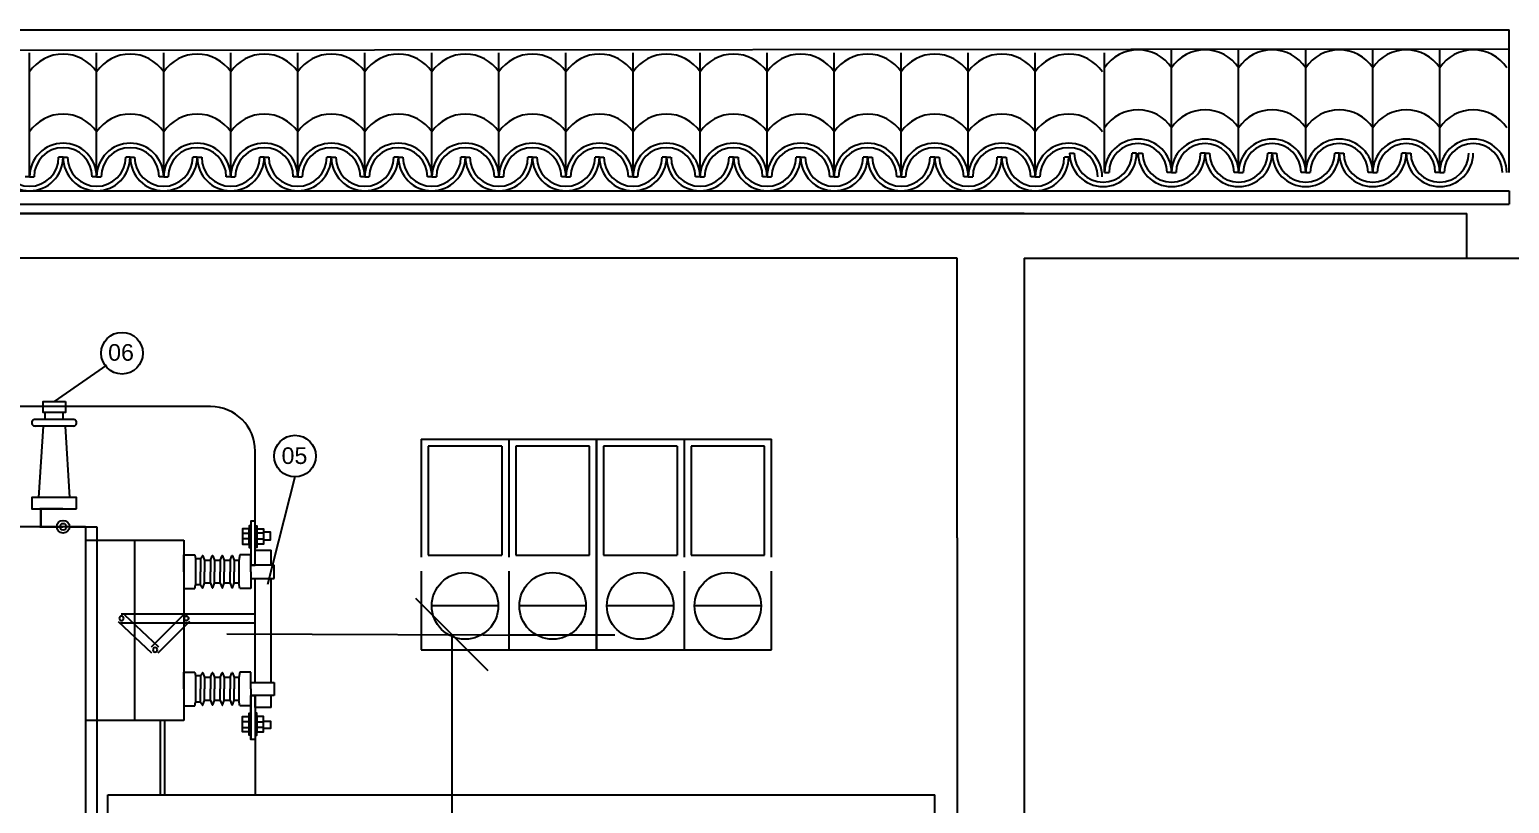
# Model space of a CAD drawing. Header units: metres. Extents: x 4188.7 to 4272.1, y 2012.8 to 2020.9.
# Drawn here: x 4219.6 to 4221.236, y 2016.994 to 2017.848 of the extents above; entities that cross this region are included whole.
import ezdxf

# ---------------------------------------------------------------- set-up
doc = ezdxf.new("R2010")
doc.units = ezdxf.units.M
doc.linetypes.add('DASHDOT', pattern=[25.4, 12.7, -6.35, 0, -6.35])
doc.linetypes.add('HIDDEN', pattern=[9.525, 6.35, -3.175])
for name, color, linetype in [('0E-Arquitetura', 1, 'Continuous'), ('0e-isolador', 2, 'Continuous'), ('0e-seccionadora', 4, 'Continuous'), ('0E-Vergalhão', 5, 'Continuous'), ('A-FORMATOINTERNO', 22, 'Continuous'), ('A-PARED', 7, 'Continuous'), ('A-TELHA', 9, 'Continuous'), ('E-ALTATENSAO', 5, 'Continuous'), ('E-ARQ-PORTAS', 11, 'Continuous'), ('E-CANALETA', 6, 'Continuous'), ('E-ISOLADORPEDESTAL', 4, 'Continuous'), ('JANELA', 7, 'Continuous'), ('MALHA-DE-TERRA', 7, 'Continuous')]:
    doc.layers.add(name, color=color, linetype=linetype)
doc.styles.add('arial', font='arial.ttf')
doc.styles.get("Standard").update_dxf_attribs({"font": 'arial.ttf'})
doc.dimstyles.get("Standard").update_dxf_attribs({"dimtxt": 0.03, "dimasz": 0.08, "dimexe": 0.18, "dimexo": 0.0625, "dimgap": 0.0035, "dimtad": 0, "dimtih": 1, "dimtoh": 1, "dimdec": 4, "dimzin": 0, "dimdsep": 46, "dimtxsty": 'Standard', "dimblk": 'OBLIQUE', "dimcen": 0.05, "dimadec": 0, "dimazin": 0, "dimtfac": 1, "dimtdec": 4, "dimtofl": 0, "dimtmove": 0, "dimatfit": 3, "dimldrblk": 'OBLIQUE', "dimfxl": 1, "dimtolj": 1, "dimtzin": 0, "dimarcsym": 0})

# ---------------------------------------------------------------- blocks, each defined once
blk = doc.blocks.new('_OBLIQUE')
at = {"color": 0, "linetype": 'ByBlock'}
blk.add_line((-0.5, -0.5), (0.5, 0.5), dxfattribs=at)
blk = doc.blocks.new('*D53')
at = {"color": 0, "lineweight": -2, "transparency": 16777216}
for p, q in [((4220.0667, 2017.1799), (4220.0667, 2016.6652)), ((4220.1292, 2017.1799), (4220.2467, 2017.1799)), ((4220.0667, 2016.1135), (4220.0667, 2016.6281)), ((4220.1292, 2016.1135), (4220.2467, 2016.1135))]:
    blk.add_line(p, q, dxfattribs=at)
at = {"color": 0, "lineweight": -2, "transparency": 16777216, "xscale": 0.08, "yscale": 0.08, "zscale": 0.08}
for p, rotation in [((4220.0667, 2017.1799), 90), ((4220.0667, 2016.1135), 270)]:
    blk.add_blockref('_OBLIQUE', p, dxfattribs=dict(at, rotation=rotation))
at = {"color": 0, "transparency": 16777216, "insert": (4220.0667, 2016.6467), "char_height": 0.03, "attachment_point": 5}
blk.add_mtext('\\A1;2.17', dxfattribs=at)
blk = doc.blocks.new('*D55')
at = {"color": 0, "lineweight": -2, "transparency": 16777216}
for p, q in [((4220.7617, 2017.5956), (4221.6886, 2017.5956)), ((4221.5086, 2017.5956), (4221.5086, 2016.8734)), ((4221.5086, 2016.1135), (4221.5086, 2016.8357)), ((4220.7617, 2016.1135), (4221.6886, 2016.1135))]:
    blk.add_line(p, q, dxfattribs=at)
at = {"color": 0, "lineweight": -2, "transparency": 16777216, "xscale": 0.08, "yscale": 0.08, "zscale": 0.08}
for p, rotation in [((4221.5086, 2017.5956), 90), ((4221.5086, 2016.1135), 270)]:
    blk.add_blockref('_OBLIQUE', p, dxfattribs=dict(at, rotation=rotation))
at = {"color": 0, "transparency": 16777216, "insert": (4221.5086, 2016.8545), "char_height": 0.03, "attachment_point": 5}
blk.add_mtext('\\A1;3.00', dxfattribs=at)

msp = doc.modelspace()

# ---------------------------------------------------------------- linework, layer by layer
for p, q in [((4220.69916, 2017.64501), (4221.18861, 2017.64501)), ((4221.18861, 2017.5956), (4221.18861, 2017.64501)), ((4220.62528, 2017.28678), (4220.62505, 2017.5956)), ((4220.69916, 2017.5956), (4221.18861, 2017.5956)), ((4220.69916, 2017.5956), (4220.69916, 2016.11346)), ((4220.62528, 2017.28678), (4220.62528, 2016.11346)), ((4219.81776, 2017.18076), (4220.19558, 2017.17938))]:
    msp.add_line(p, q)
at = {"color": 7}
for p, q in [((4219.68483, 2017.47757), (4219.62708, 2017.43751)), ((4219.89324, 2017.35416), (4219.86287, 2017.23528))]:
    msp.add_line(p, q, dxfattribs=at)
at = {"layer": '0E-Arquitetura', "color": 1}
for p, q in [((4219.68636, 2016.85453), (4219.68636, 2017.00306)), ((4219.68636, 2016.11422), (4219.68636, 2017.00306)), ((4219.68636, 2017.00306), (4220.60035, 2017.00306)), ((4220.60035, 2016.11422), (4220.60035, 2017.00306))]:
    msp.add_line(p, q, dxfattribs=at)
at = {"layer": '0e-isolador'}
for p, q in [((4219.66166, 2017.28429), (4219.716, 2017.28429)), ((4219.716, 2017.28429), (4219.77035, 2017.28429)), ((4219.716, 2017.28429), (4219.716, 2017.08516)), ((4219.77035, 2017.28429), (4219.77035, 2017.08516)), ((4219.77035, 2017.24945), (4219.77035, 2017.26798)), ((4219.77035, 2017.24945), (4219.77035, 2017.26798)), ((4219.77035, 2017.26798), (4219.7827, 2017.26798)), ((4219.7827, 2017.26798), (4219.78343, 2017.26388)), ((4219.78894, 2017.26388), (4219.79093, 2017.2671)), ((4219.79139, 2017.2671), (4219.79338, 2017.26205)), ((4219.79981, 2017.26205), (4219.8018, 2017.2671)), ((4219.80226, 2017.2671), (4219.80425, 2017.26205)), ((4219.81068, 2017.26205), (4219.81267, 2017.2671)), ((4219.81313, 2017.2671), (4219.81512, 2017.26205)), ((4219.82155, 2017.26205), (4219.82354, 2017.2671)), ((4219.824, 2017.2671), (4219.82599, 2017.26205)), ((4219.83211, 2017.26798), (4219.83105, 2017.26205)), ((4219.84446, 2017.26798), (4219.83211, 2017.26798)), ((4219.84446, 2017.24945), (4219.84446, 2017.26798)), ((4219.84929, 2017.27335), (4219.86693, 2017.27335)), ((4219.84929, 2017.25675), (4219.84929, 2017.27335)), ((4219.86693, 2017.25675), (4219.86693, 2017.27335)), ((4219.78343, 2017.26388), (4219.78343, 2017.23503)), ((4219.78894, 2017.26388), (4219.78343, 2017.26388)), ((4219.78894, 2017.26388), (4219.78894, 2017.24945)), ((4219.79338, 2017.26205), (4219.79338, 2017.24945)), ((4219.79981, 2017.26205), (4219.79338, 2017.26205)), ((4219.79981, 2017.26205), (4219.79981, 2017.24945)), ((4219.80425, 2017.26205), (4219.80425, 2017.24945)), ((4219.81068, 2017.26205), (4219.80425, 2017.26205)), ((4219.81068, 2017.26205), (4219.81068, 2017.24945)), ((4219.81512, 2017.26205), (4219.81512, 2017.24945)), ((4219.82155, 2017.26205), (4219.81512, 2017.26205)), ((4219.82155, 2017.26205), (4219.82155, 2017.24945)), ((4219.82599, 2017.26205), (4219.82599, 2017.24945)), ((4219.83105, 2017.26205), (4219.82599, 2017.26205)), ((4219.83105, 2017.26205), (4219.83105, 2017.23686)), ((4219.87026, 2017.25675), (4219.84446, 2017.25675)), ((4219.87026, 2017.24216), (4219.87026, 2017.25675)), ((4219.77035, 2017.24945), (4219.77035, 2017.23093)), ((4219.77035, 2017.24945), (4219.77035, 2017.23093)), ((4219.7827, 2017.23093), (4219.78343, 2017.23503)), ((4219.78894, 2017.23503), (4219.78343, 2017.23503)), ((4219.78894, 2017.23503), (4219.78894, 2017.24945)), ((4219.78894, 2017.23503), (4219.79093, 2017.23181)), ((4219.79139, 2017.23181), (4219.79338, 2017.23686)), ((4219.79338, 2017.23686), (4219.79338, 2017.24945)), ((4219.79981, 2017.23686), (4219.79338, 2017.23686)), ((4219.79981, 2017.23686), (4219.79981, 2017.24945)), ((4219.79981, 2017.23686), (4219.8018, 2017.23181)), ((4219.80226, 2017.23181), (4219.80425, 2017.23686)), ((4219.80425, 2017.23686), (4219.80425, 2017.24945)), ((4219.81068, 2017.23686), (4219.80425, 2017.23686)), ((4219.81068, 2017.23686), (4219.81068, 2017.24945)), ((4219.81068, 2017.23686), (4219.81267, 2017.23181)), ((4219.81313, 2017.23181), (4219.81512, 2017.23686)), ((4219.81512, 2017.23686), (4219.81512, 2017.24945)), ((4219.82155, 2017.23686), (4219.81512, 2017.23686)), ((4219.82155, 2017.23686), (4219.82155, 2017.24945)), ((4219.82155, 2017.23686), (4219.82354, 2017.23181)), ((4219.824, 2017.23181), (4219.82599, 2017.23686)), ((4219.82599, 2017.23686), (4219.82599, 2017.24945)), ((4219.83105, 2017.23686), (4219.82599, 2017.23686)), ((4219.83211, 2017.23093), (4219.83105, 2017.23686)), ((4219.84446, 2017.24945), (4219.84446, 2017.23093)), ((4219.84446, 2017.24216), (4219.87026, 2017.24216)), ((4219.84929, 2017.12729), (4219.84929, 2017.24216)), ((4219.86693, 2017.12729), (4219.86693, 2017.24216)), ((4219.77035, 2017.23093), (4219.7827, 2017.23093)), ((4219.84446, 2017.23093), (4219.83211, 2017.23093)), ((4219.77035, 2017.12), (4219.77035, 2017.13852)), ((4219.77035, 2017.12), (4219.77035, 2017.13852)), ((4219.77035, 2017.13852), (4219.7827, 2017.13852)), ((4219.7827, 2017.13852), (4219.78343, 2017.13442)), ((4219.78894, 2017.13442), (4219.79093, 2017.13764)), ((4219.79139, 2017.13764), (4219.79338, 2017.13259)), ((4219.79981, 2017.13259), (4219.8018, 2017.13764)), ((4219.80226, 2017.13764), (4219.80425, 2017.13259)), ((4219.81068, 2017.13259), (4219.81267, 2017.13764)), ((4219.81313, 2017.13764), (4219.81512, 2017.13259)), ((4219.82155, 2017.13259), (4219.82354, 2017.13764)), ((4219.824, 2017.13764), (4219.82599, 2017.13259)), ((4219.83211, 2017.13852), (4219.83105, 2017.13259)), ((4219.84446, 2017.13852), (4219.83211, 2017.13852)), ((4219.84446, 2017.12), (4219.84446, 2017.13852)), ((4219.77035, 2017.12), (4219.77035, 2017.10147)), ((4219.77035, 2017.12), (4219.77035, 2017.10147)), ((4219.78894, 2017.13442), (4219.78343, 2017.13442)), ((4219.78343, 2017.13442), (4219.78343, 2017.10557)), ((4219.78894, 2017.13442), (4219.78894, 2017.12)), ((4219.78894, 2017.10557), (4219.78894, 2017.12)), ((4219.79338, 2017.13259), (4219.79338, 2017.12)), ((4219.79981, 2017.13259), (4219.79338, 2017.13259)), ((4219.79338, 2017.1074), (4219.79338, 2017.12)), ((4219.79981, 2017.13259), (4219.79981, 2017.12)), ((4219.79981, 2017.1074), (4219.79981, 2017.12)), ((4219.80425, 2017.13259), (4219.80425, 2017.12)), ((4219.81068, 2017.13259), (4219.80425, 2017.13259)), ((4219.80425, 2017.1074), (4219.80425, 2017.12)), ((4219.81068, 2017.13259), (4219.81068, 2017.12)), ((4219.81068, 2017.1074), (4219.81068, 2017.12)), ((4219.82155, 2017.13259), (4219.81512, 2017.13259)), ((4219.81512, 2017.13259), (4219.81512, 2017.12)), ((4219.81512, 2017.1074), (4219.81512, 2017.12)), ((4219.82155, 2017.13259), (4219.82155, 2017.12)), ((4219.82155, 2017.1074), (4219.82155, 2017.12)), ((4219.82599, 2017.13259), (4219.82599, 2017.12)), ((4219.83105, 2017.13259), (4219.82599, 2017.13259)), ((4219.82599, 2017.1074), (4219.82599, 2017.12)), ((4219.83105, 2017.13259), (4219.83105, 2017.1074)), ((4219.84446, 2017.12729), (4219.87026, 2017.12729)), ((4219.84446, 2017.12), (4219.84446, 2017.10147)), ((4219.87026, 2017.12729), (4219.87026, 2017.1127)), ((4219.7827, 2017.10147), (4219.78343, 2017.10557)), ((4219.78894, 2017.10557), (4219.78343, 2017.10557)), ((4219.78894, 2017.10557), (4219.79093, 2017.10235)), ((4219.79139, 2017.10235), (4219.79338, 2017.1074)), ((4219.79981, 2017.1074), (4219.79338, 2017.1074)), ((4219.79981, 2017.1074), (4219.8018, 2017.10235)), ((4219.80226, 2017.10235), (4219.80425, 2017.1074)), ((4219.81068, 2017.1074), (4219.80425, 2017.1074)), ((4219.81068, 2017.1074), (4219.81267, 2017.10235)), ((4219.81313, 2017.10235), (4219.81512, 2017.1074)), ((4219.82155, 2017.1074), (4219.81512, 2017.1074)), ((4219.82155, 2017.1074), (4219.82354, 2017.10235)), ((4219.824, 2017.10235), (4219.82599, 2017.1074)), ((4219.83105, 2017.1074), (4219.82599, 2017.1074)), ((4219.83211, 2017.10147), (4219.83105, 2017.1074)), ((4219.87026, 2017.1127), (4219.84446, 2017.1127)), ((4219.84929, 2017.09938), (4219.84929, 2017.1127)), ((4219.86693, 2017.09938), (4219.86693, 2017.1127)), ((4219.77035, 2017.10147), (4219.7827, 2017.10147)), ((4219.84446, 2017.10147), (4219.83211, 2017.10147)), ((4219.86693, 2017.09938), (4219.84929, 2017.09938)), ((4219.77035, 2017.08516), (4219.66166, 2017.08516)), ((4219.7446, 2017.00306), (4219.7446, 2017.08516)), ((4219.74954, 2017.00306), (4219.74954, 2017.08516))]:
    msp.add_line(p, q, dxfattribs=at)
at = {"layer": '0e-isolador', "linetype": 'Continuous'}
for p, q in [((4219.73465, 2017.1665), (4219.77069, 2017.20268)), ((4219.74204, 2017.1599), (4219.77698, 2017.19483))]:
    msp.add_line(p, q, dxfattribs=at)
at = {"layer": '0e-isolador'}
for points in [[(4219.84446, 2017.3003), (4219.84261, 2017.3003), (4219.84261, 2017.27631), (4219.84446, 2017.27631)], [(4219.84446, 2017.25675), (4219.8493, 2017.25675), (4219.8493, 2017.3054), (4219.84446, 2017.3054)], [(4219.84933, 2017.3003), (4219.85118, 2017.3003), (4219.85118, 2017.27631), (4219.84933, 2017.27631)], [(4219.84261, 2017.29684), (4219.83522, 2017.29684), (4219.83522, 2017.28), (4219.84261, 2017.28)], [(4219.85118, 2017.29684), (4219.85857, 2017.29684), (4219.85857, 2017.28), (4219.85118, 2017.28)], [(4219.85862, 2017.28485), (4219.86625, 2017.28485), (4219.86625, 2017.29315), (4219.85862, 2017.29315)], [(4219.84446, 2017.1127), (4219.8493, 2017.1127), (4219.8493, 2017.06405), (4219.84446, 2017.06405)], [(4219.84261, 2017.07261), (4219.83522, 2017.07261), (4219.83522, 2017.08944), (4219.84261, 2017.08944)], [(4219.84446, 2017.06915), (4219.84261, 2017.06915), (4219.84261, 2017.09313), (4219.84446, 2017.09313)], [(4219.84933, 2017.06915), (4219.85118, 2017.06915), (4219.85118, 2017.09313), (4219.84933, 2017.09313)], [(4219.85118, 2017.07261), (4219.85857, 2017.07261), (4219.85857, 2017.08944), (4219.85118, 2017.08944)], [(4219.85862, 2017.0846), (4219.86625, 2017.0846), (4219.86625, 2017.0763), (4219.85862, 2017.0763)]]:
    msp.add_lwpolyline(points, close=True, dxfattribs=at)
for points in [[(4219.83522, 2017.292), (4219.84261, 2017.292), (4219.84261, 2017.28577), (4219.83522, 2017.28577)], [(4219.85857, 2017.292), (4219.85118, 2017.292), (4219.85118, 2017.28577), (4219.85857, 2017.28577)], [(4219.84446, 2017.1127), (4219.84446, 2017.06405)], [(4219.8494, 2017.1127), (4219.8494, 2017.06405)], [(4219.83522, 2017.07745), (4219.84261, 2017.07745), (4219.84261, 2017.08368), (4219.83522, 2017.08368)], [(4219.85857, 2017.07745), (4219.85118, 2017.07745), (4219.85118, 2017.08368), (4219.85857, 2017.08368)]]:
    msp.add_lwpolyline(points, dxfattribs=at)
for centre, start, end in [((4219.79116, 2017.267), 23.16005, 156.83995), ((4219.80203, 2017.267), 23.16005, 156.83995), ((4219.8129, 2017.267), 23.16005, 156.83995), ((4219.82377, 2017.267), 23.16005, 156.83995), ((4219.79116, 2017.23191), 203.16005, 336.83995), ((4219.80203, 2017.23191), 203.16005, 336.83995), ((4219.8129, 2017.23191), 203.16005, 336.83995), ((4219.82377, 2017.23191), 203.16005, 336.83995), ((4219.79116, 2017.13754), 23.16005, 156.83995), ((4219.80203, 2017.13754), 23.16005, 156.83995), ((4219.8129, 2017.13754), 23.16005, 156.83995), ((4219.82377, 2017.13754), 23.16005, 156.83995), ((4219.79116, 2017.10245), 203.16005, 336.83995), ((4219.80203, 2017.10245), 203.16005, 336.83995), ((4219.8129, 2017.10245), 203.16005, 336.83995), ((4219.82377, 2017.10245), 203.16005, 336.83995)]:
    msp.add_arc(centre, 0.000247, start, end, dxfattribs=at)
at = {"layer": '0e-seccionadora', "color": 2, "linetype": 'HIDDEN', "ltscale": 0.05}
for p, q in [((4219.70105, 2017.20309), (4219.84929, 2017.20309)), ((4219.7049, 2017.20205), (4219.74236, 2017.16666)), ((4219.69797, 2017.19466), (4219.7347, 2017.15994)), ((4219.70056, 2017.19297), (4219.84929, 2017.19297))]:
    msp.add_line(p, q, dxfattribs=at)
at = {"layer": '0e-seccionadora'}
msp.add_circle((4219.77314, 2017.19806), 0.00247, dxfattribs=at)
at = {"layer": '0e-seccionadora', "linetype": 'Continuous'}
for centre, start, end in [((4219.70148, 2017.19794), 0, 180), ((4219.70148, 2017.19794), 180, 0), ((4219.77314, 2017.19806), 0, 180), ((4219.77314, 2017.19806), 180, 0), ((4219.73865, 2017.16324), 0, 180), ((4219.73865, 2017.16324), 180, 0)]:
    msp.add_arc(centre, 0.00247, start, end, dxfattribs=at)
at = {"layer": '0E-Vergalhão'}
msp.add_line((4219.8493, 2017.29332), (4219.8493, 2017.38255), dxfattribs=at)
at = {"layer": 'A-FORMATOINTERNO', "ltscale": 10}
for radius in [0.00706, 0.00371]:
    msp.add_circle((4219.63696, 2017.29917), radius, dxfattribs=at)
at = {"layer": 'A-PARED'}
for p, q in [((4220.69916, 2017.64501), (4216.0798, 2017.64501)), ((4217.54161, 2017.64501), (4220.69916, 2017.64501)), ((4220.62505, 2017.5956), (4217.80898, 2017.5956)), ((4220.62505, 2017.5956), (4217.80898, 2017.5956)), ((4220.69916, 2017.5956), (4220.69939, 2017.28678)), ((4219.66166, 2017.29917), (4219.58755, 2017.29917)), ((4219.66166, 2017.29917), (4219.66166, 2016.11346)), ((4220.69916, 2017.12489), (4220.69916, 2016.11346))]:
    msp.add_line(p, q, dxfattribs=at)
at = {"layer": 'A-TELHA'}
for p, q in [((4220.86217, 2017.69021), (4220.86217, 2017.82703)), ((4220.93628, 2017.69021), (4220.93628, 2017.82703)), ((4221.01039, 2017.69021), (4221.01039, 2017.82703)), ((4221.0845, 2017.69021), (4221.0845, 2017.82703)), ((4221.1586, 2017.69021), (4221.1586, 2017.82703)), ((4221.23516, 2017.69021), (4221.23516, 2017.82703)), ((4219.5999, 2017.68564), (4219.5999, 2017.82245)), ((4219.67401, 2017.68564), (4219.67401, 2017.82245)), ((4219.74812, 2017.68564), (4219.74812, 2017.82245)), ((4219.82223, 2017.68564), (4219.82223, 2017.82245)), ((4219.89633, 2017.68564), (4219.89633, 2017.82245)), ((4219.97044, 2017.68564), (4219.97044, 2017.82245)), ((4220.04455, 2017.68564), (4220.04455, 2017.82245)), ((4220.11865, 2017.68564), (4220.11865, 2017.82245)), ((4220.19276, 2017.68564), (4220.19276, 2017.82245)), ((4220.26687, 2017.68564), (4220.26687, 2017.82245)), ((4220.34098, 2017.68564), (4220.34098, 2017.82245)), ((4220.41508, 2017.68564), (4220.41508, 2017.82245)), ((4220.48919, 2017.68564), (4220.48919, 2017.82245)), ((4220.5633, 2017.68564), (4220.5633, 2017.82245)), ((4220.63741, 2017.68564), (4220.63741, 2017.82245)), ((4220.71151, 2017.68564), (4220.71151, 2017.82245)), ((4220.78807, 2017.69021), (4220.78807, 2017.82245)), ((4220.74946, 2017.71182), (4220.7544, 2017.71182)), ((4220.82357, 2017.71182), (4220.81863, 2017.71182)), ((4220.82512, 2017.71182), (4220.83006, 2017.71182)), ((4220.89923, 2017.71182), (4220.89429, 2017.71182)), ((4220.89923, 2017.71182), (4220.90417, 2017.71182)), ((4220.97334, 2017.71182), (4220.96839, 2017.71182)), ((4220.97334, 2017.71182), (4220.97828, 2017.71182)), ((4221.04744, 2017.71182), (4221.0425, 2017.71182)), ((4221.04744, 2017.71182), (4221.05238, 2017.71182)), ((4221.12155, 2017.71182), (4221.11661, 2017.71182)), ((4221.12155, 2017.71182), (4221.12649, 2017.71182)), ((4219.63696, 2017.70725), (4219.63202, 2017.70725)), ((4219.63696, 2017.70725), (4219.6419, 2017.70725)), ((4219.71106, 2017.70725), (4219.70612, 2017.70725)), ((4219.71106, 2017.70725), (4219.716, 2017.70725)), ((4219.78517, 2017.70725), (4219.78023, 2017.70725)), ((4219.78517, 2017.70725), (4219.79011, 2017.70725)), ((4219.85928, 2017.70725), (4219.85434, 2017.70725)), ((4219.85928, 2017.70725), (4219.86422, 2017.70725)), ((4219.93339, 2017.70725), (4219.92845, 2017.70725)), ((4219.93339, 2017.70725), (4219.93833, 2017.70725)), ((4220.00749, 2017.70725), (4220.00255, 2017.70725)), ((4220.00749, 2017.70725), (4220.01243, 2017.70725)), ((4220.0816, 2017.70725), (4220.07666, 2017.70725)), ((4220.0816, 2017.70725), (4220.08654, 2017.70725)), ((4220.15571, 2017.70725), (4220.15077, 2017.70725)), ((4220.15571, 2017.70725), (4220.16065, 2017.70725)), ((4220.22982, 2017.70725), (4220.22488, 2017.70725)), ((4220.22982, 2017.70725), (4220.23476, 2017.70725)), ((4220.30392, 2017.70725), (4220.29898, 2017.70725)), ((4220.30392, 2017.70725), (4220.30886, 2017.70725)), ((4220.37803, 2017.70725), (4220.37309, 2017.70725)), ((4220.37803, 2017.70725), (4220.38297, 2017.70725)), ((4220.45214, 2017.70725), (4220.4472, 2017.70725)), ((4220.45214, 2017.70725), (4220.45708, 2017.70725)), ((4220.52625, 2017.70725), (4220.5213, 2017.70725)), ((4220.52625, 2017.70725), (4220.53119, 2017.70725)), ((4220.60035, 2017.70725), (4220.59541, 2017.70725)), ((4220.60035, 2017.70725), (4220.60529, 2017.70725)), ((4220.67446, 2017.70725), (4220.66952, 2017.70725)), ((4220.67446, 2017.70725), (4220.6794, 2017.70725)), ((4220.74857, 2017.70725), (4220.74363, 2017.70725)), ((4219.5999, 2017.68564), (4219.59496, 2017.68564)), ((4219.5999, 2017.68564), (4219.60484, 2017.68564)), ((4219.67401, 2017.68564), (4219.66907, 2017.68564)), ((4219.67401, 2017.68564), (4219.67895, 2017.68564)), ((4219.74812, 2017.68564), (4219.74318, 2017.68564)), ((4219.74812, 2017.68564), (4219.75306, 2017.68564)), ((4219.82223, 2017.68564), (4219.81728, 2017.68564)), ((4219.82223, 2017.68564), (4219.82717, 2017.68564)), ((4219.89633, 2017.68564), (4219.89139, 2017.68564)), ((4219.89633, 2017.68564), (4219.90127, 2017.68564)), ((4219.97044, 2017.68564), (4219.9655, 2017.68564)), ((4219.97044, 2017.68564), (4219.97538, 2017.68564)), ((4220.04455, 2017.68564), (4220.03961, 2017.68564)), ((4220.04455, 2017.68564), (4220.04949, 2017.68564)), ((4220.11371, 2017.68564), (4220.1236, 2017.68564)), ((4220.19276, 2017.68564), (4220.18782, 2017.68564)), ((4220.19276, 2017.68564), (4220.1977, 2017.68564)), ((4220.26687, 2017.68564), (4220.26193, 2017.68564)), ((4220.26687, 2017.68564), (4220.27181, 2017.68564)), ((4220.34098, 2017.68564), (4220.33604, 2017.68564)), ((4220.34098, 2017.68564), (4220.34592, 2017.68564)), ((4220.41508, 2017.68564), (4220.41014, 2017.68564)), ((4220.41508, 2017.68564), (4220.42002, 2017.68564)), ((4220.48919, 2017.68564), (4220.48425, 2017.68564)), ((4220.48919, 2017.68564), (4220.49413, 2017.68564)), ((4220.5633, 2017.68564), (4220.55836, 2017.68564)), ((4220.5633, 2017.68564), (4220.56824, 2017.68564)), ((4220.63741, 2017.68564), (4220.63247, 2017.68564)), ((4220.63741, 2017.68564), (4220.64235, 2017.68564)), ((4220.71151, 2017.68564), (4220.70657, 2017.68564)), ((4220.71151, 2017.68564), (4220.71645, 2017.68564)), ((4220.78807, 2017.69021), (4220.79301, 2017.69021)), ((4220.86217, 2017.69021), (4220.85723, 2017.69021)), ((4220.86217, 2017.69021), (4220.86711, 2017.69021)), ((4220.93628, 2017.69021), (4220.93134, 2017.69021)), ((4220.93628, 2017.69021), (4220.94122, 2017.69021)), ((4221.01039, 2017.69021), (4221.00545, 2017.69021)), ((4221.01039, 2017.69021), (4221.01533, 2017.69021)), ((4221.0845, 2017.69021), (4221.07956, 2017.69021)), ((4221.0845, 2017.69021), (4221.08944, 2017.69021)), ((4221.1586, 2017.69021), (4221.15366, 2017.69021)), ((4221.1586, 2017.69021), (4221.16354, 2017.69021))]:
    msp.add_line(p, q, dxfattribs=at)
for centre, radius, start, end in [((4220.82512, 2017.78115), 0.04462, 33.85503, 146.14497), ((4220.89923, 2017.78115), 0.04462, 33.85503, 146.14497), ((4220.97334, 2017.78115), 0.04462, 33.85503, 146.14497), ((4221.04744, 2017.78115), 0.04462, 33.85503, 146.14497), ((4221.12155, 2017.78115), 0.04462, 33.85503, 146.14497), ((4221.19566, 2017.78115), 0.04462, 33.85503, 146.14497), ((4219.63696, 2017.77657), 0.04462, 33.85503, 146.14497), ((4219.71106, 2017.77657), 0.04462, 33.85503, 146.14497), ((4219.78517, 2017.77657), 0.04462, 33.85503, 146.14497), ((4219.85928, 2017.77657), 0.04462, 33.85503, 146.14497), ((4219.93339, 2017.77657), 0.04462, 33.85503, 146.14497), ((4220.00749, 2017.77657), 0.04462, 33.85503, 146.14497), ((4220.0816, 2017.77657), 0.04462, 33.85503, 146.14497), ((4220.15571, 2017.77657), 0.04462, 33.85503, 146.14497), ((4220.22982, 2017.77657), 0.04462, 33.85503, 146.14497), ((4220.30392, 2017.77657), 0.04462, 33.85503, 146.14497), ((4220.37803, 2017.77657), 0.04462, 33.85503, 146.14497), ((4220.45214, 2017.77657), 0.04462, 33.85503, 146.14497), ((4220.52625, 2017.77657), 0.04462, 33.85503, 146.14497), ((4220.60035, 2017.77657), 0.04462, 33.85503, 146.14497), ((4220.67446, 2017.77657), 0.04462, 33.85503, 146.14497), ((4220.74857, 2017.77657), 0.04462, 33.85503, 146.14497), ((4220.82512, 2017.71489), 0.04462, 33.85503, 146.14497), ((4220.89923, 2017.71489), 0.04462, 33.85503, 146.14497), ((4220.97334, 2017.71489), 0.04462, 33.85503, 146.14497), ((4221.04744, 2017.71489), 0.04462, 33.85503, 146.14497), ((4221.12155, 2017.71489), 0.04462, 33.85503, 146.14497), ((4221.19566, 2017.71489), 0.04462, 33.85503, 146.14497), ((4219.63696, 2017.71032), 0.04462, 33.85503, 146.14497), ((4219.71106, 2017.71032), 0.04462, 33.85503, 146.14497), ((4219.78517, 2017.71032), 0.04462, 33.85503, 146.14497), ((4219.85928, 2017.71032), 0.04462, 33.85503, 146.14497), ((4219.93339, 2017.71032), 0.04462, 33.85503, 146.14497), ((4220.00749, 2017.71032), 0.04462, 33.85503, 146.14497), ((4220.0816, 2017.71032), 0.04462, 33.85503, 146.14497), ((4220.15571, 2017.71032), 0.04462, 33.85503, 146.14497), ((4220.22982, 2017.71032), 0.04462, 33.85503, 146.14497), ((4220.30392, 2017.71032), 0.04462, 33.85503, 146.14497), ((4220.37803, 2017.71032), 0.04462, 33.85503, 146.14497), ((4220.45214, 2017.71032), 0.04462, 33.85503, 146.14497), ((4220.52625, 2017.71032), 0.04462, 33.85503, 146.14497), ((4220.60035, 2017.71032), 0.04462, 33.85503, 146.14497), ((4220.67446, 2017.71032), 0.04462, 33.85503, 146.14497), ((4220.74857, 2017.71032), 0.04462, 33.85503, 146.14497), ((4220.82512, 2017.69021), 0.03705, 0, 180), ((4220.89923, 2017.69021), 0.03705, 0, 180), ((4220.97334, 2017.69021), 0.03705, 0, 180), ((4221.04744, 2017.69021), 0.03705, 0, 180), ((4221.12155, 2017.69021), 0.03705, 0, 180), ((4221.19566, 2017.69021), 0.03705, 0, 180), ((4219.63696, 2017.68564), 0.03705, 0, 180), ((4219.63696, 2017.68564), 0.03211, 0, 180), ((4219.71106, 2017.68564), 0.03705, 0, 180), ((4219.71106, 2017.68564), 0.03211, 0, 180), ((4219.78517, 2017.68564), 0.03705, 0, 180), ((4219.78517, 2017.68564), 0.03211, 0, 180), ((4219.85928, 2017.68564), 0.03705, 0, 180), ((4219.85928, 2017.68564), 0.03211, 0, 180), ((4219.93339, 2017.68564), 0.03705, 0, 180), ((4219.93339, 2017.68564), 0.03211, 0, 180), ((4220.00749, 2017.68564), 0.03705, 0, 180), ((4220.00749, 2017.68564), 0.03211, 0, 180), ((4220.0816, 2017.68564), 0.03705, 0, 180), ((4220.0816, 2017.68564), 0.03211, 0, 180), ((4220.15571, 2017.68564), 0.03705, 0, 180), ((4220.15571, 2017.68564), 0.03211, 0, 180), ((4220.22982, 2017.68564), 0.03705, 0, 180), ((4220.22982, 2017.68564), 0.03211, 0, 180), ((4220.30392, 2017.68564), 0.03705, 0, 180), ((4220.30392, 2017.68564), 0.03211, 0, 180), ((4220.37803, 2017.68564), 0.03705, 0, 180), ((4220.37803, 2017.68564), 0.03211, 0, 180), ((4220.45214, 2017.68564), 0.03705, 0, 180), ((4220.45214, 2017.68564), 0.03211, 0, 180), ((4220.52625, 2017.68564), 0.03705, 0, 180), ((4220.52625, 2017.68564), 0.03211, 0, 180), ((4220.60035, 2017.68564), 0.03705, 0, 180), ((4220.60035, 2017.68564), 0.03211, 0, 180), ((4220.67446, 2017.68564), 0.03705, 0, 180), ((4220.67446, 2017.68564), 0.03211, 0, 180), ((4220.74857, 2017.68564), 0.03705, 0, 180), ((4220.74857, 2017.68564), 0.03211, 0, 180), ((4220.78652, 2017.71182), 0.03705, 180, 360), ((4220.78652, 2017.71182), 0.03211, 180, 360), ((4220.82512, 2017.69021), 0.03211, 0, 180), ((4220.86217, 2017.71182), 0.03705, 180, 360), ((4220.86217, 2017.71182), 0.03211, 180, 360), ((4220.89923, 2017.69021), 0.03211, 0, 180), ((4220.93628, 2017.71182), 0.03705, 180, 360), ((4220.93628, 2017.71182), 0.03211, 180, 360), ((4220.97334, 2017.69021), 0.03211, 0, 180), ((4221.01039, 2017.71182), 0.03705, 180, 360), ((4221.01039, 2017.71182), 0.03211, 180, 360), ((4221.04744, 2017.69021), 0.03211, 0, 180), ((4221.0845, 2017.71182), 0.03705, 180, 360), ((4221.0845, 2017.71182), 0.03211, 180, 360), ((4221.12155, 2017.69021), 0.03211, 0, 180), ((4221.1586, 2017.71182), 0.03705, 180, 360), ((4221.1586, 2017.71182), 0.03211, 180, 360), ((4221.19566, 2017.69021), 0.03211, 0, 180), ((4219.5999, 2017.70725), 0.03705, 180, 360), ((4219.5999, 2017.70725), 0.03211, 180, 360), ((4219.67401, 2017.70725), 0.03705, 180, 360), ((4219.67401, 2017.70725), 0.03211, 180, 360), ((4219.74812, 2017.70725), 0.03705, 180, 360), ((4219.74812, 2017.70725), 0.03211, 180, 360), ((4219.82223, 2017.70725), 0.03705, 180, 360), ((4219.82223, 2017.70725), 0.03211, 180, 360), ((4219.89633, 2017.70725), 0.03705, 180, 360), ((4219.89633, 2017.70725), 0.03211, 180, 360), ((4219.97044, 2017.70725), 0.03705, 180, 360), ((4219.97044, 2017.70725), 0.03211, 180, 360), ((4220.04455, 2017.70725), 0.03705, 180, 360), ((4220.04455, 2017.70725), 0.03211, 180, 360), ((4220.11865, 2017.70725), 0.03705, 180, 360), ((4220.11865, 2017.70725), 0.03211, 180, 360), ((4220.19276, 2017.70725), 0.03705, 180, 360), ((4220.19276, 2017.70725), 0.03211, 180, 360), ((4220.26687, 2017.70725), 0.03705, 180, 360), ((4220.26687, 2017.70725), 0.03211, 180, 360), ((4220.34098, 2017.70725), 0.03705, 180, 360), ((4220.34098, 2017.70725), 0.03211, 180, 360), ((4220.41508, 2017.70725), 0.03705, 180, 360), ((4220.41508, 2017.70725), 0.03211, 180, 360), ((4220.48919, 2017.70725), 0.03705, 180, 360), ((4220.48919, 2017.70725), 0.03211, 180, 360), ((4220.5633, 2017.70725), 0.03705, 180, 360), ((4220.5633, 2017.70725), 0.03211, 180, 360), ((4220.63741, 2017.70725), 0.03705, 180, 360), ((4220.63741, 2017.70725), 0.03211, 180, 360), ((4220.71151, 2017.70725), 0.03705, 180, 360), ((4220.71151, 2017.70725), 0.03211, 180, 360)]:
    msp.add_arc(centre, radius, start, end, dxfattribs=at)
at = {"layer": 'E-ALTATENSAO'}
for p, q in [((4219.77576, 2017.43196), (4218.4673, 2017.43196)), ((4219.79989, 2017.43196), (4219.5048, 2017.43196)), ((4219.84935, 2017.0679), (4219.84935, 2017.00306)), ((4219.84935, 2017.0679), (4219.84935, 2017.00306))]:
    msp.add_line(p, q, dxfattribs=at)
msp.add_arc((4219.79989, 2017.38255), 0.0494, 0, 90, dxfattribs=at)
at = {"layer": 'E-ARQ-PORTAS', "ltscale": 10}
for p, q in [((4216.02225, 2017.84815), (4221.23516, 2017.84805)), ((4216.02225, 2017.82259), (4221.23516, 2017.82703)), ((4216.02225, 2017.67029), (4221.23516, 2017.6702)), ((4216.02225, 2017.65547), (4221.23516, 2017.65537))]:
    msp.add_line(p, q, dxfattribs=at)
at = {"layer": 'E-ARQ-PORTAS'}
for p, q in [((4221.23516, 2017.82703), (4221.23516, 2017.84805)), ((4221.23516, 2017.6702), (4221.23516, 2017.65537))]:
    msp.add_line(p, q, dxfattribs=at)
at = {"layer": 'E-CANALETA'}
for centre in [(4219.70208, 2017.49082), (4219.89324, 2017.37716)]:
    msp.add_circle(centre, 0.023, dxfattribs=at)
at = {"layer": 'E-ISOLADORPEDESTAL'}
for p, q in [((4219.64832, 2017.41775), (4219.60583, 2017.41775)), ((4219.61719, 2017.41775), (4219.61719, 2017.42516)), ((4219.63696, 2017.41775), (4219.63696, 2017.42516)), ((4219.64832, 2017.41034), (4219.60583, 2017.41034)), ((4219.61472, 2017.41034), (4219.60978, 2017.33129)), ((4219.64437, 2017.33129), (4219.63943, 2017.41034))]:
    msp.add_line(p, q, dxfattribs=at)
for points in [[(4219.63943, 2017.43751), (4219.63943, 2017.42516), (4219.61472, 2017.42516), (4219.61472, 2017.43751)], [(4219.65178, 2017.31894), (4219.65178, 2017.33129), (4219.60237, 2017.33129), (4219.60237, 2017.31894)]]:
    msp.add_lwpolyline(points, close=True, dxfattribs=at)
at = {"layer": 'E-ISOLADORPEDESTAL', "const_width": 0.00247}
msp.add_lwpolyline([(4219.63696, 2017.31894), (4219.61225, 2017.31894), (4219.61225, 2017.29917), (4219.63696, 2017.29917)], dxfattribs=at)
at = {"layer": 'E-ISOLADORPEDESTAL'}
for centre, start, end in [((4219.60609, 2017.41404), 86.00914, 273.99086), ((4219.64806, 2017.41404), 266.00914, 93.99086)]:
    msp.add_arc(centre, 0.00371, start, end, dxfattribs=at)
at = {"layer": 'JANELA', "linetype": 'HIDDEN', "ltscale": 0.5}
for p, q in [((4220.03278, 2017.39571), (4220.03278, 2017.26545)), ((4220.03278, 2017.39571), (4220.42012, 2017.39571)), ((4220.04053, 2017.38797), (4220.04053, 2017.26789)), ((4220.12187, 2017.38797), (4220.04053, 2017.38797)), ((4220.12187, 2017.38797), (4220.12187, 2017.26789)), ((4220.12962, 2017.39571), (4220.12962, 2017.26545)), ((4220.13736, 2017.38797), (4220.13736, 2017.26789)), ((4220.2187, 2017.38797), (4220.13736, 2017.38797)), ((4220.2187, 2017.26789), (4220.2187, 2017.38797)), ((4220.22645, 2017.16331), (4220.22645, 2017.39571)), ((4220.22645, 2017.39571), (4220.22645, 2017.16331)), ((4220.2342, 2017.38797), (4220.2342, 2017.26789)), ((4220.31554, 2017.38797), (4220.2342, 2017.38797)), ((4220.31554, 2017.38797), (4220.31554, 2017.26789)), ((4220.32328, 2017.39571), (4220.32328, 2017.26545)), ((4220.33103, 2017.38797), (4220.33103, 2017.26789)), ((4220.41237, 2017.38797), (4220.33103, 2017.38797)), ((4220.41237, 2017.26789), (4220.41237, 2017.38797)), ((4220.42012, 2017.26545), (4220.42012, 2017.39571)), ((4220.04053, 2017.26789), (4220.12187, 2017.26789)), ((4220.13736, 2017.26789), (4220.2187, 2017.26789)), ((4220.2342, 2017.26789), (4220.31554, 2017.26789)), ((4220.33103, 2017.26789), (4220.41237, 2017.26789)), ((4220.03278, 2017.24996), (4220.03278, 2017.16331)), ((4220.12962, 2017.24996), (4220.12962, 2017.16331)), ((4220.32328, 2017.24996), (4220.32328, 2017.16331)), ((4220.42012, 2017.16331), (4220.42012, 2017.24996)), ((4220.118, 2017.21173), (4220.0444, 2017.21173)), ((4220.21483, 2017.21173), (4220.14124, 2017.21173)), ((4220.31166, 2017.21173), (4220.23807, 2017.21173)), ((4220.4085, 2017.21173), (4220.3349, 2017.21173)), ((4220.03278, 2017.16331), (4220.42012, 2017.16331))]:
    msp.add_line(p, q, dxfattribs=at)
for centre in [(4220.0812, 2017.21173), (4220.17803, 2017.21173), (4220.27487, 2017.21173), (4220.3717, 2017.21173)]:
    msp.add_circle(centre, 0.0368, dxfattribs=at)
at = {"layer": 'MALHA-DE-TERRA', "color": 1, "linetype": 'DASHDOT', "ltscale": 10}
msp.add_line((4219.64401, 2017.29917), (4219.67432, 2017.29917), dxfattribs=at)
at = {"layer": 'MALHA-DE-TERRA', "color": 1, "linetype": 'DASHDOT', "ltscale": 0.5}
msp.add_line((4219.67432, 2017.29917), (4219.67432, 2016.04847), dxfattribs=at)

# ---------------------------------------------------------------- texts
at = {"color": 7, "style": 'arial'}
for s, p in [('06', (4219.68671, 2017.48249)), ('05', (4219.87839, 2017.36848))]:
    msp.add_text(s, height=0.018351, dxfattribs=at).set_placement(p)

# ---------------------------------------------------------------- dimensions: what is measured, and where the dimension line sits
for base, p1, p2, text, picture, middle in [((4221.50861, 2016.11346), (4220.69916, 2017.5956), (4220.69916, 2016.11346), '3.00', '*D55', (4221.50861, 2016.85453)), ((4220.06669, 2016.11346), (4220.06669, 2017.17985), (4220.06669, 2016.11346), '2.17', '*D53', (4220.06669, 2016.64666))]:
    dim = msp.add_linear_dim(base=base, p1=p1, p2=p2, angle=90, text=text, dimstyle='Standard')
    dim.commit()
    dim.dimension.update_dxf_attribs({"geometry": picture, "text_midpoint": middle})

doc.saveas('drawing.dxf')
